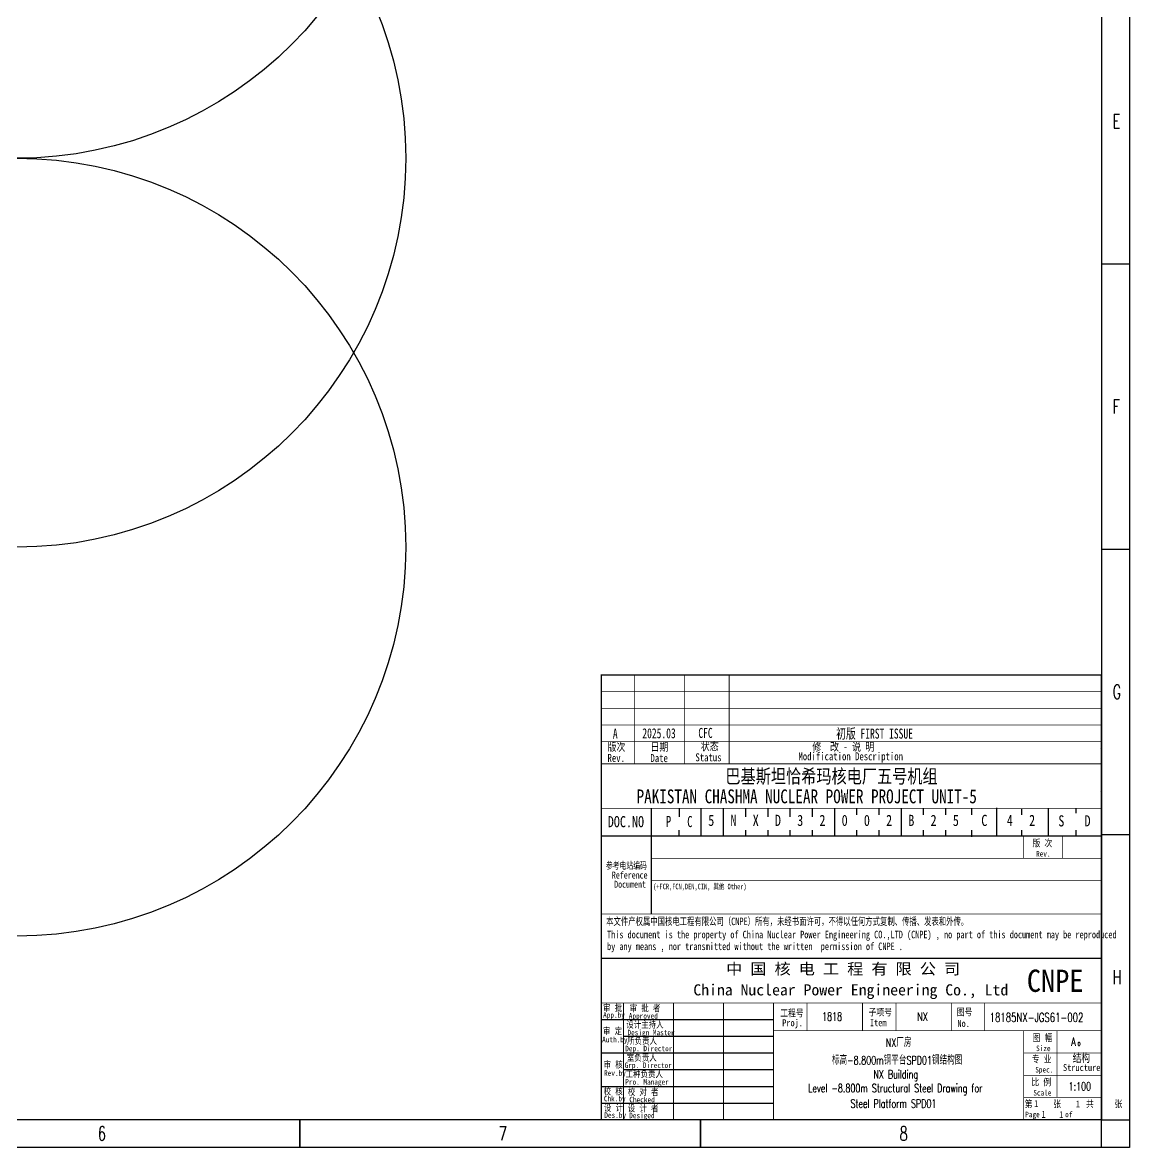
# Model space of a CAD drawing. Extents: x 8986 to 134227, y 7133 to 940687.
# Drawn here: x 88053 to 127888, y 767515 to 807984 of the extents above; entities that cross this region are included whole.
import ezdxf
from ezdxf.enums import TextEntityAlignment as Align

# ---------------------------------------------------------------- set-up
doc = ezdxf.new("R2010")
doc.units = 0
doc.linetypes.add('CONTINOUS', pattern=[0])
doc.layers.get('0').update_dxf_attribs({"linetype": 'CONTINUOUS'})
for name, color, linetype in [('1', 1, 'CONTINUOUS'), ('PUB_TEXT', 7, 'CONTINUOUS'), ('TK', 7, 'CONTINUOUS'), ('图框', 4, 'CONTINOUS'), ('标注', 3, 'CONTINUOUS')]:
    doc.layers.add(name, color=color, linetype=linetype)
doc.styles.add('CHINESE-3', font='romand.shx', dxfattribs={"width": 0.8, "bigfont": 'ochinese.shx'})
doc.styles.add('HZ', font='TXT.shx', dxfattribs={"width": 0.7, "bigfont": 'hz.shx'})
doc.styles.add('RH', font='romans.shx', dxfattribs={"width": 0.7, "bigfont": 'hz.shx'})
doc.styles.add('ROMAND', font='romand.shx', dxfattribs={"width": 0.7, "bigfont": 'ochinese.shx'})
doc.styles.add('宋体', font='', dxfattribs={"width": 0.7})
doc.styles.add('汉字', font='STFANGSO.TTF', dxfattribs={"width": 0.8, "height": 4})
doc.styles.get('宋体').set_extended_font_data('SimSun')

msp = doc.modelspace()

# ---------------------------------------------------------------- linework, layer by layer
at = {"color": 4, "linetype": 'Continuous'}
msp.add_line((110680, 779715), (110680, 775915), dxfattribs=at)
at = {"color": 4}
msp.add_line((111680, 779715), (111680, 779415), dxfattribs=at)
at = {"color": 4, "flags": 128}
for points in [[(127888, 851615), (127888, 767515)], [(98032, 768515), (98032, 767515)], [(112456, 768515), (112456, 767515)], [(127888, 767515), (8988, 767515)]]:
    msp.add_lwpolyline(points, dxfattribs=at)
msp.add_lwpolyline([(11488, 850615), (126880, 850615), (126880, 768515), (11488, 768515)], close=True)
at = {"flags": 128}
for points in [[(126888, 799302), (127888, 799302)], [(126888, 789040), (127888, 789040)], [(126888, 778777), (127888, 778777)], [(98032, 767515), (98032, 768515)], [(112456, 767515), (112456, 768515)], [(126880, 767515), (126880, 768515)], [(126888, 768515), (127888, 768515)]]:
    msp.add_lwpolyline(points, dxfattribs=at)
for centre in [(87852, 817095), (87852, 803103), (87852, 789111)]:
    msp.add_circle(centre, 13992)
at = {"layer": '1', "color": 4}
for p, q in [((126847, 781851), (126847, 781851)), ((126847, 781851), (126847, 781851)), ((126847, 781851), (126847, 781851)), ((126847, 781851), (126847, 781851)), ((126847, 781851), (126847, 781851)), ((126847, 781851), (126847, 781851)), ((126847, 781851), (126847, 781851)), ((126847, 781851), (126847, 781851)), ((126880, 774520), (126880, 781851)), ((126880, 774520), (126880, 781851)), ((126850, 780339), (126850, 780339)), ((126850, 780339), (126850, 780339)), ((126850, 780339), (126850, 780339)), ((126850, 780339), (126850, 780339)), ((111680, 779615), (111680, 779615)), ((112480, 778715), (112480, 779715)), ((113280, 778715), (113280, 779715)), ((114080, 779415), (114080, 779715)), ((114880, 779415), (114880, 779715)), ((115680, 779415), (115680, 779715)), ((116480, 779415), (116480, 779715)), ((117280, 778715), (117280, 779715)), ((118080, 779486), (118080, 779715)), ((118880, 779486), (118880, 779715)), ((119680, 778715), (119680, 779715)), ((120480, 779486), (120480, 779715)), ((121280, 779486), (121280, 779715)), ((122217, 779486), (122217, 779715)), ((123117, 778736), (123117, 779736)), ((124017, 779486), (124017, 779686)), ((124967, 778715), (124967, 779715)), ((125967, 779536), (125967, 779725)), ((126880, 778715), (108880, 778715)), ((111680, 778715), (111680, 778936)), ((114080, 778715), (114080, 778936)), ((114880, 778715), (114880, 778936)), ((115680, 778715), (115680, 778936)), ((116480, 778715), (116480, 778936)), ((118080, 778715), (118080, 778936)), ((118880, 778715), (118880, 778936)), ((120480, 778715), (120480, 778936)), ((121280, 778715), (121280, 778936)), ((122217, 778686), (122217, 778936)), ((124017, 778736), (124017, 778936)), ((125967, 778736), (125967, 778936)), ((108880, 772115), (115080, 772115)), ((109680, 771515), (115080, 771515)), ((108880, 770915), (115080, 770915)), ((109680, 770315), (115080, 770315)), ((108880, 769715), (115080, 769715)), ((108880, 769115), (115080, 769115)), ((126880, 768515), (108880, 768515)), ((126880, 768515), (108880, 768515)), ((126880, 768515), (108880, 768515)), ((126880, 768515), (108880, 768515)), ((126880, 768515), (108880, 768515)), ((126880, 768515), (108880, 768515))]:
    msp.add_line(p, q, dxfattribs=at)
at = {"layer": '1', "color": 4, "ltscale": 0.8}
msp.add_line((108880, 778104), (108880, 771954), dxfattribs=at)
at = {"layer": '1', "color": 4, "const_width": 50}
for points in [[(108880, 768515), (126880, 768515), (126880, 784515), (108880, 784515)], [(108880, 774315), (126880, 774315), (126880, 768515), (108880, 768515)]]:
    msp.add_lwpolyline(points, close=True, dxfattribs=at)
at = {"layer": '1', "color": 4}
for points, const_width in [([(110080, 784515), (110080, 781315)], 30), ([(111880, 784515), (111880, 781315)], 30), ([(113480, 784515), (113480, 781315)], 30), ([(108880, 783915), (126880, 783915)], 30), ([(108880, 783315), (126880, 783315)], 30), ([(108880, 782715), (126880, 782715)], 30), ([(108880, 782115), (126880, 782115)], 30), ([(108880, 781315), (126880, 781315)], 30), ([(108880, 779715), (126880, 779715)], 30), ([(110680, 779715), (110680, 775915)], 30), ([(108880, 778715), (126880, 778715)], 30), ([(124080, 778715), (124080, 777915)], 30), ([(125480, 778715), (125480, 777915)], 30), ([(110680, 777915), (126880, 777915)], 30), ([(110680, 777115), (126880, 777115)], 30), ([(108880, 775915), (126880, 775915)], 30), ([(108880, 772715), (126880, 772715)], 30), ([(109680, 772715), (109680, 768515)], 30), ([(109680, 772715), (109680, 768515)], 30), ([(111480, 772715), (111480, 768515)], 30), ([(113280, 772715), (113280, 768515)], 30), ([(115080, 772715), (115080, 768515)], 30), ([(116280, 772715), (116280, 771715)], 25), ([(118280, 772715), (118280, 771715)], 25), ([(119480, 772715), (119480, 771715)], 25), ([(121480, 772715), (121480, 771715)], 25), ([(122680, 772715), (122680, 771715)], 25), ([(115080, 771715), (126880, 771715)], 30), ([(124080, 771715), (124080, 768515)], 30), ([(125280, 771715), (125280, 769315)], 25), ([(126880, 770915), (124080, 770915)], 25), ([(126880, 770115), (124080, 770115)], 25), ([(126880, 769315), (124080, 769315)], 25)]:
    msp.add_lwpolyline(points, dxfattribs=dict(at, const_width=const_width))
at = {"layer": '图框', "color": 4}
msp.add_line((126880, 768515), (108880, 768515), dxfattribs=at)
msp.add_line((126880, 768515), (108880, 768515), dxfattribs=at)
msp.add_line((126880, 768515), (108880, 768515), dxfattribs=at)
msp.add_line((126880, 768515), (108880, 768515), dxfattribs=at)

# ---------------------------------------------------------------- texts
at = {"color": 0, "style": 'HZ', "width": 0.7}
for s, p in [('E', (127273, 804183)), ('F', (127273, 793920)), ('G', (127273, 783658)), ('H', (127273, 773395)), ('6', (90761, 767765)), ('7', (105185, 767765)), ('8', (119609, 767765))]:
    msp.add_text(s, height=500, dxfattribs=at).set_placement(p)
at = {"color": 4, "linetype": 'Continuous', "style": '宋体', "width": 0.8}
for s, p in [('巴基斯坦恰希玛核电厂五号机组', (113346, 780621)), ('PAKISTAN CHASHMA NUCLEAR POWER PROJECT UNIT-5', (110151, 779896))]:
    msp.add_text(s, height=500, dxfattribs=at).set_placement(p)
for s, p in [('5', (112729, 778962)), ('N', (113529, 778962)), ('X', (114329, 778962)), ('D', (115129, 778962)), ('3', (115929, 778962)), ('2', (116729, 778962)), ('0', (117529, 778962)), ('B', (119929, 778962)), ('2', (120729, 778962)), ('5', (121529, 778962)), ('C', (122554, 778962)), ('4', (123474, 778962)), ('2', (124274, 778962)), ('S', (125326, 778945)), ('D', (126269, 778945))]:
    msp.add_text(s, height=400, dxfattribs=at).set_placement(p, align=Align.BOTTOM_LEFT)
at = {"color": 2, "linetype": 'Continuous', "style": '宋体', "width": 0.8}
for s, p in [('0', (118329, 778962)), ('2', (119129, 778962))]:
    msp.add_text(s, height=400, dxfattribs=at).set_placement(p, align=Align.BOTTOM_LEFT)
at = {"color": 4, "linetype": 'Continuous', "char_height": 400, "attachment_point": 5, "style": '宋体'}
for s, width, insert in [('C', 676.01, (112067, 779236)), ('P', 577.48, (111300, 779243))]:
    msp.add_mtext_dynamic_manual_height_columns(s, width=width, gutter_width=100, heights=[0], dxfattribs=dict(at, insert=insert))
at = {"layer": '1', "color": 4}
for s, height, style, width, p in [('A', 360, '宋体', 0.7, (109298, 782227)), ('2025.03', 360, '宋体', 0.7, (110358, 782236)), ('CFC', 360, '宋体', 0.7, (112373, 782249)), ('初版 FIRST ISSUE', 360, '宋体', 0.7, (117331, 782224)), ('版次', 288, '汉字', 0.8, (109105, 781780)), ('日期 ', 288, '汉字', 0.8, (110650, 781781)), ('状态', 288, '汉字', 0.8, (112458, 781802)), ('修  改 - 说 明', 288, '汉字', 0.8, (116475, 781786)), ('Rev.', 288, '汉字', 0.8, (109105, 781384)), ('Date', 288, '汉字', 0.8, (110650, 781378)), ('Status', 288, '汉字', 0.8, (112267, 781406)), ('Modification Description', 288, '汉字', 0.8, (115975, 781443)), ('DOC.NO', 400, '宋体', 0.8, (109114, 779036)), ('版 次', 250, '汉字', 0.8, (124399, 778341)), ('Rev.', 200, '汉字', 0.8, (124525, 777982)), ('审 批', 240, '汉字', 0.8, (108944, 772416)), ('审 批 者', 240, '汉字', 0.8, (109902, 772408)), ('App.by', 200, '汉字', 0.8, (108946, 772183)), ('Approved', 200, '汉字', 0.8, (109870, 772149)), ('审 定', 240, '汉字', 0.8, (108940, 771586)), ('设计主持人', 240, '汉字', 0.8, (109778, 771818)), ('Design Master', 200, '汉字', 0.8, (109823, 771551)), ('Proj.', 250, '汉字', 0.8, (115390, 771875)), ('Item', 250, '汉字', 0.8, (118547, 771879)), ('No.', 250, '汉字', 0.8, (121695, 771851)), ('Auth.by', 200, '汉字', 0.8, (108912, 771298)), ('所负责人', 240, '汉字', 0.8, (109811, 771232)), ('图 幅', 250, '汉字', 0.8, (124399, 771341)), ('Dep. Director', 200, '汉字', 0.8, (109742, 770975)), ('Size', 200, '汉字', 0.8, (124525, 770982)), ('审 核', 240, '汉字', 0.8, (108964, 770380)), ('Grp. Director', 200, '汉字', 0.8, (109722, 770373)), ('室负责人', 240, '汉字', 0.8, (109800, 770629)), ('专 业', 250, '汉字', 0.8, (124372, 770573)), ('Rev.by', 200, '汉字', 0.8, (108981, 770093)), ('工种负责人', 240, '汉字', 0.8, (109757, 770039)), ('Spec.', 200, '汉字', 0.8, (124497, 770213)), ('Structure', 250, '汉字', 0.8, (125495, 770265)), ('Pro. Manager', 200, '汉字', 0.8, (109743, 769773)), ('比 例', 250, '汉字', 0.8, (124359, 769744)), ('校 核', 240, '汉字', 0.8, (108965, 769417)), ('Chk.by', 200, '汉字', 0.8, (108974, 769173)), ('校 对 者', 240, '汉字', 0.8, (109833, 769394)), ('Checked', 200, '汉字', 0.8, (109890, 769137)), ('Scale', 200, '汉字', 0.8, (124427, 769384)), ('设 计', 240, '汉字', 0.8, (108973, 768824)), ('设 计 者', 240, '汉字', 0.8, (109833, 768809)), ('第     张      共     张', 250, '汉字', 0.8, (124118, 768959)), ('1', 250, '汉字', 0.8, (124459, 768970)), ('1', 250, '汉字', 0.8, (125954, 768955)), ('Des.by', 200, '汉字', 0.8, (108989, 768579)), ('Desiged', 200, '汉字', 0.8, (109885, 768567)), ('Page       of  ', 200, '汉字', 0.8, (124135, 768604)), ('1', 250, '汉字', 0.8, (124720, 768581)), ('1', 250, '汉字', 0.8, (125357, 768570))]:
    msp.add_text(s, height=height, dxfattribs=dict(at, style=style, width=width)).set_placement(p)
at = {"layer": '1', "color": 4, "ltscale": 0.8}
for s, height, style, width, p in [('参考电站编码', 250, '宋体', 0.7, (109049, 777535)), ('Reference', 250, '宋体', 0.7, (109260, 777190)), ('Document', 250, '宋体', 0.7, (109344, 776860)), ('(+FCR,FCN,DEN,CIN, 其他 Other)', 200, '宋体', 0.7, (110747, 776804)), ('本文件产权属中国核电工程有限公司（CNPE）所有，未经书面许可，不得以任何方式复制、传播、发表和外传。', 270, '宋体', 0.7, (109057, 775515)), ('This document is the property of China Nuclear Power Engineering CO.,LTD (CNPE) , no part of this document may be reproduced ', 270, '宋体', 0.7, (109088, 775041)), ('by any means , nor transmitted without the written  permission of CNPE .', 270, '宋体', 0.7, (109088, 774616)), ('工程号', 250, '汉字', 0.8, (115322, 772227)), ('子项号', 250, '汉字', 0.8, (118501, 772259)), ('图号', 250, '汉字', 0.8, (121673, 772266))]:
    msp.add_text(s, height=height, dxfattribs=dict(at, style=style, width=width)).set_placement(p)
at = {"layer": '1', "color": 4, "style": '宋体'}
for s, width, p, p2 in [('中 国 核 电 工 程 有 限 公 司', 1.015354, (113372, 773741), (121794, 773741)), ('China Nuclear Power Engineering Co., Ltd', 0.990448, (112193, 772986), (123525, 772986))]:
    msp.add_text(s, height=400, dxfattribs=dict(at, width=width)).set_placement(p, p2, align=Align.FIT)
at = {"layer": 'PUB_TEXT', "color": 4, "style": '宋体', "width": 0.891618}
msp.add_text('CNPE', height=800, dxfattribs=at).set_placement((124194, 773113), (126234, 773113), align=Align.FIT)
at = {"layer": 'TK', "color": 4}
for s, style, width, p in [('1818', 'ROMAND', 0.7, (116824, 772077)), ('NX', 'ROMAND', 0.7, (120253, 772077)), ('结构', 'CHINESE-3', 0.8, (125844, 770558))]:
    msp.add_text(s, height=300, dxfattribs=dict(at, style=style, width=width)).set_placement(p)
at = {"layer": 'TK', "color": 2, "width": 0.7}
for s, height, style, p in [('NX厂房', 300, 'RH', (119118, 771137)), ('0', 133, 'ROMAND', (126026, 771170)), ('NX Building', 300, 'RH', (118672, 770000)), ('Level -8.800m Structural Steel Drawing for', 300, 'RH', (116322, 769500)), (' Steel Platform SPD01', 300, 'RH', (117702, 768945))]:
    msp.add_text(s, height=height, dxfattribs=dict(at, style=style)).set_placement(p)
at = {"layer": 'TK', "style": 'ROMAND', "width": 0.7}
for s, p in [('A ', (125793, 771172)), ('1:100', (125694, 769562))]:
    msp.add_text(s, height=300, dxfattribs=at).set_placement(p)
at = {"layer": 'TK', "color": 3, "style": 'RH', "width": 0.7}
msp.add_text('标高-8.800m钢平台SPD01钢结构图', height=300, dxfattribs=at).set_placement((117182, 770501))
at = {"layer": '标注', "color": 4, "ltscale": 0.001, "style": 'ROMAND', "width": 0.7}
msp.add_text('18185NX-JGS61-002', height=320, dxfattribs=at).set_placement((122858, 772035))

doc.saveas('drawing.dxf')
